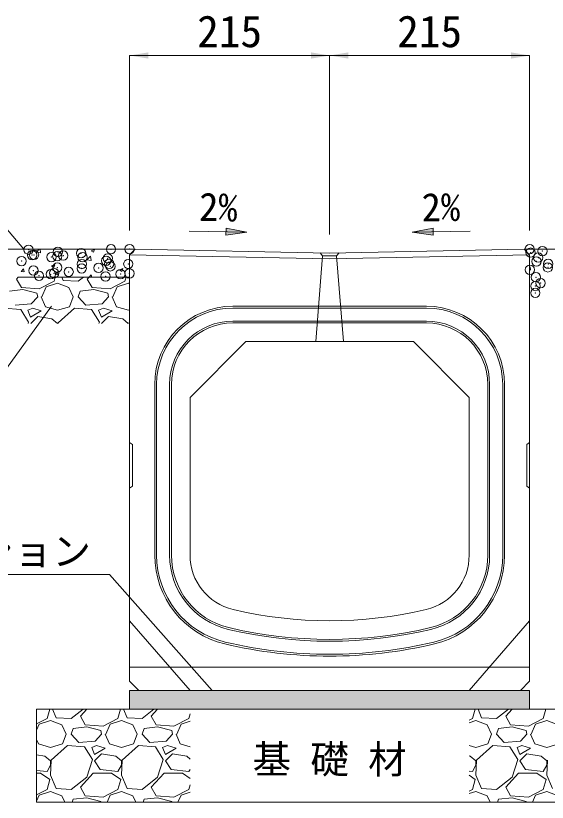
# Model space of a CAD drawing. Units: millimetres at full size, sheet at 1:20. Extents: x 62447 to 85128, y -7246 to 532.
# Drawn here: x 63232 to 63804, y -3498 to -2653 of the extents above; entities that cross this region are included whole.
import ezdxf
from ezdxf.enums import TextEntityAlignment as Align

# ---------------------------------------------------------------- set-up
doc = ezdxf.new("R2010")
doc.units = ezdxf.units.MM
doc.header["$LTSCALE"] = 20
doc.header["$PDMODE"] = 32
doc.header["$PDSIZE"] = 10
doc.linetypes.add('DASHED', pattern=[7.5, 6, -1.5])
for name, color, linetype, lineweight in [('ハッチング', 7, 'Continuous', 5), ('基礎', 3, 'Continuous', 13), ('寸法線', 7, 'Continuous', 9), ('引出線', 4, 'Continuous', 9), ('本体（側溝）', 2, 'Continuous', 13), ('目地', 132, 'Continuous', 5), ('補助線', 8, 'Continuous', 13)]:
    doc.layers.add(name, color=color, linetype=linetype, lineweight=lineweight)
doc.layers.add('文字', color=7, linetype='Continuous')
doc.styles.add('ＭＳ ゴシック', font='')
doc.styles.get('ＭＳ ゴシック').set_extended_font_data('MS Gothic')

# ---------------------------------------------------------------- blocks, each defined once
blk = doc.blocks.new('filled_arrow')
at = {"color": 0, "linetype": 'Continuous', "lineweight": -2}
blk.add_solid([(7.5, 1.25), (0, 0), (7.5, -1.25)], dxfattribs=at)

msp = doc.modelspace()

# ---------------------------------------------------------------- hatches: boundary and pattern name
at = {"layer": 'ハッチング'}
msp.add_hatch(color=256, dxfattribs=at).paths.add_polyline_path([(63784.8, -3397.94), (63784.8, -3377.94), (63354.81, -3377.94), (63354.81, -3397.94)])
at = {"layer": '引出線'}
for points in [[(63458.55, -2881.27), (63458.4, -2888.77), (63480.97, -2885.47)], [(63681.06, -2881.27), (63681.21, -2888.77), (63658.64, -2885.47)]]:
    msp.add_hatch(color=256, dxfattribs=at).paths.add_polyline_path(points)

# ---------------------------------------------------------------- linework, layer by layer
at = {"layer": 'ハッチング'}
for p, q in [((63254.66, -2906.76), (63257.66, -2903.64)), ((63254.67, -2906.78), (63259.19, -2907.48)), ((63259.19, -2907.46), (63258.75, -2903.64)), ((63313.47, -2905.35), (63316, -2907.06)), ((63313.48, -2905.34), (63317.04, -2903.97)), ((63316, -2907.06), (63317.03, -2903.99)), ((63308.88, -2915.17), (63312.83, -2911.05)), ((63308.89, -2915.19), (63313.4, -2915.89)), ((63313.41, -2915.87), (63312.85, -2911.04)), ((63270.79, -2921.74), (63273.32, -2923.44)), ((63270.8, -2921.72), (63274.35, -2920.36)), ((63273.32, -2923.44), (63274.35, -2920.37)), ((63784.8, -2923.29), (63785.38, -2922.61)), ((63785.8, -2925.83), (63785.21, -2922.64)), ((63238.24, -2927.71), (63240.69, -2924.79)), ((63238.24, -2927.71), (63241.28, -2927.98)), ((63241.32, -2927.97), (63240.74, -2924.79)), ((63274.68, -2930.9), (63277.13, -2927.98)), ((63274.68, -2930.9), (63277.72, -2931.17)), ((63277.76, -2931.16), (63277.17, -2927.97)), ((63311.49, -2933.64), (63313.57, -2931.17)), ((63314.07, -2933.64), (63313.61, -2931.16)), ((63343.8, -2925.79), (63347.36, -2924.42)), ((63343.8, -2925.8), (63346.32, -2927.51)), ((63346.32, -2927.51), (63347.35, -2924.44)), ((63784.8, -2925.7), (63785.96, -2925.8)), ((63233.15, -2935.74), (63235.04, -2933.64)), ((63238.48, -2944.89), (63233.15, -2935.74)), ((63273.53, -2938.03), (63257.53, -2946.41)), ((63265.15, -2944.12), (63277.34, -2940.31)), ((63274.79, -2933.64), (63273.53, -2938.03)), ((63277.34, -2940.31), (63289.54, -2944.89)), ((63281.91, -2933.64), (63283.44, -2937.27)), ((63283.44, -2937.27), (63299.44, -2938.03)), ((63299.44, -2938.03), (63305.12, -2933.64)), ((63309.35, -2935.74), (63311.24, -2933.64)), ((63314.68, -2944.89), (63309.35, -2935.74)), ((63349.73, -2938.03), (63333.73, -2946.41)), ((63341.35, -2944.12), (63353.54, -2940.31)), ((63350.99, -2933.64), (63349.73, -2938.03)), ((63353.54, -2940.31), (63354.81, -2940.79)), ((63240.01, -2947.17), (63225.53, -2948.7)), ((63257.53, -2946.41), (63238.48, -2944.89)), ((63255.25, -2950.98), (63240.01, -2947.17)), ((63260.58, -2954.79), (63265.15, -2944.12)), ((63289.54, -2944.89), (63294.11, -2954.79)), ((63299.44, -2954.79), (63301.73, -2948.7)), ((63316.21, -2947.17), (63301.73, -2948.7)), ((63333.73, -2946.41), (63314.68, -2944.89)), ((63331.45, -2950.98), (63316.21, -2947.17)), ((63336.78, -2954.79), (63341.35, -2944.12)), ((63256.01, -2954.79), (63249.15, -2962.41)), ((63256.01, -2954.79), (63255.25, -2950.98)), ((63259.82, -2954.79), (63264.39, -2965.46)), ((63290.3, -2965.46), (63294.11, -2954.79)), ((63307.82, -2963.94), (63299.44, -2954.79)), ((63332.21, -2954.79), (63325.35, -2962.41)), ((63332.21, -2954.79), (63331.45, -2950.98)), ((63336.02, -2954.79), (63340.59, -2965.46)), ((63249.15, -2962.41), (63231.62, -2963.94)), ((63264.39, -2965.46), (63277.34, -2969.27)), ((63277.34, -2969.27), (63290.3, -2965.46)), ((63325.35, -2962.41), (63307.82, -2963.94)), ((63340.59, -2965.46), (63353.54, -2969.27)), ((63237.72, -2968.51), (63219.43, -2966.98)), ((63246.1, -2982.22), (63237.72, -2968.51)), ((63250.67, -2966.98), (63245.34, -2969.27)), ((63245.34, -2969.27), (63248.39, -2976.89)), ((63248.39, -2976.89), (63259.82, -2970.03)), ((63259.82, -2970.03), (63250.67, -2966.98)), ((63295.63, -2966.98), (63278.11, -2982.99)), ((63313.92, -2968.51), (63295.63, -2966.98)), ((63322.3, -2982.22), (63313.92, -2968.51)), ((63326.87, -2966.98), (63321.54, -2969.27)), ((63321.54, -2969.27), (63324.59, -2976.89)), ((63324.59, -2976.89), (63336.02, -2970.03)), ((63336.02, -2970.03), (63326.87, -2966.98)), ((63353.54, -2969.27), (63354.81, -2968.9)), ((63245.65, -2983.64), (63246.1, -2982.22)), ((63256.01, -2976.13), (63248.5, -2983.64)), ((63271.25, -2978.41), (63256.01, -2976.13)), ((63277.22, -2983.64), (63271.25, -2978.41)), ((63278.11, -2982.99), (63278.07, -2983.64)), ((63321.85, -2983.64), (63322.3, -2982.22)), ((63332.21, -2976.13), (63324.7, -2983.64)), ((63347.45, -2978.41), (63332.21, -2976.13)), ((63353.42, -2983.64), (63347.45, -2978.41)), ((63354.31, -2982.99), (63354.27, -2983.64)), ((63354.81, -2982.53), (63354.31, -2982.99)), ((63268.88, -3397.94), (63266.04, -3407.87)), ((63272.09, -3397.94), (63275.95, -3407.1)), ((63291.95, -3407.87), (63304.79, -3397.94)), ((63301.85, -3405.58), (63308.73, -3397.94)), ((63307.19, -3414.72), (63301.85, -3405.58)), ((63345.08, -3397.94), (63342.24, -3407.87)), ((63348.29, -3397.94), (63352.15, -3407.1)), ((63368.15, -3407.87), (63380.99, -3397.94)), ((63378.05, -3405.58), (63384.93, -3397.94)), ((63383.39, -3414.72), (63378.05, -3405.58)), ((63419.81, -3403.08), (63418.44, -3407.87)), ((63726.08, -3397.94), (63723.24, -3407.87)), ((63729.29, -3397.94), (63733.15, -3407.1)), ((63749.15, -3407.87), (63761.99, -3397.94)), ((63759.05, -3405.58), (63765.93, -3397.94)), ((63764.39, -3414.72), (63759.05, -3405.58)), ((63802.28, -3397.94), (63799.44, -3407.87)), ((63266.04, -3407.87), (63254.81, -3413.75)), ((63254.81, -3420.62), (63257.66, -3413.96)), ((63257.66, -3413.96), (63269.85, -3410.15)), ((63269.85, -3410.15), (63282.04, -3414.72)), ((63275.95, -3407.1), (63291.95, -3407.87)), ((63342.24, -3407.87), (63326.24, -3416.25)), ((63329.29, -3424.63), (63333.86, -3413.96)), ((63333.86, -3413.96), (63346.05, -3410.15)), ((63346.05, -3410.15), (63358.24, -3414.72)), ((63352.15, -3407.1), (63368.15, -3407.87)), ((63418.44, -3407.87), (63402.44, -3416.25)), ((63405.49, -3424.63), (63410.06, -3413.96)), ((63410.06, -3413.96), (63419.81, -3410.92)), ((63723.24, -3407.87), (63719.81, -3409.66)), ((63719.81, -3412.42), (63727.05, -3410.15)), ((63727.05, -3410.15), (63739.24, -3414.72)), ((63733.15, -3407.1), (63749.15, -3407.87)), ((63799.44, -3407.87), (63783.44, -3416.25)), ((63786.49, -3424.63), (63791.06, -3413.96)), ((63791.06, -3413.96), (63803.25, -3410.15)), ((63803.25, -3410.15), (63815.44, -3414.72)), ((63282.04, -3414.72), (63286.61, -3424.63)), ((63291.95, -3424.63), (63294.23, -3418.53)), ((63308.71, -3417.01), (63294.23, -3418.53)), ((63326.24, -3416.25), (63307.19, -3414.72)), ((63323.95, -3420.82), (63308.71, -3417.01)), ((63324.71, -3424.63), (63323.95, -3420.82)), ((63358.24, -3414.72), (63362.81, -3424.63)), ((63368.15, -3424.63), (63370.43, -3418.53)), ((63384.91, -3417.01), (63370.43, -3418.53)), ((63402.44, -3416.25), (63383.39, -3414.72)), ((63400.15, -3420.82), (63384.91, -3417.01)), ((63400.91, -3424.63), (63400.15, -3420.82)), ((63739.24, -3414.72), (63743.81, -3424.63)), ((63749.15, -3424.63), (63751.43, -3418.53)), ((63765.91, -3417.01), (63751.43, -3418.53)), ((63783.44, -3416.25), (63764.39, -3414.72)), ((63781.15, -3420.82), (63765.91, -3417.01)), ((63781.91, -3424.63), (63781.15, -3420.82)), ((63254.81, -3430.42), (63256.9, -3435.3)), ((63282.8, -3435.3), (63286.61, -3424.63)), ((63300.33, -3433.77), (63291.95, -3424.63)), ((63324.71, -3424.63), (63317.86, -3432.25)), ((63328.52, -3424.63), (63333.1, -3435.3)), ((63359, -3435.3), (63362.81, -3424.63)), ((63376.53, -3433.77), (63368.15, -3424.63)), ((63400.91, -3424.63), (63394.06, -3432.25)), ((63404.72, -3424.63), (63409.3, -3435.3)), ((63740, -3435.3), (63743.81, -3424.63)), ((63757.53, -3433.77), (63749.15, -3424.63)), ((63781.91, -3424.63), (63775.06, -3432.25)), ((63785.72, -3424.63), (63790.3, -3435.3)), ((63256.9, -3435.3), (63269.85, -3439.11)), ((63269.85, -3439.11), (63282.8, -3435.3)), ((63288.14, -3436.82), (63270.61, -3452.82)), ((63306.43, -3438.35), (63288.14, -3436.82)), ((63317.86, -3432.25), (63300.33, -3433.77)), ((63314.81, -3452.06), (63306.43, -3438.35)), ((63319.38, -3436.82), (63314.05, -3439.11)), ((63314.05, -3439.11), (63317.09, -3446.73)), ((63328.52, -3439.87), (63319.38, -3436.82)), ((63333.1, -3435.3), (63346.05, -3439.11)), ((63346.05, -3439.11), (63359, -3435.3)), ((63364.34, -3436.82), (63346.81, -3452.82)), ((63382.63, -3438.35), (63364.34, -3436.82)), ((63394.06, -3432.25), (63376.53, -3433.77)), ((63391.01, -3452.06), (63382.63, -3438.35)), ((63395.58, -3436.82), (63390.25, -3439.11)), ((63390.25, -3439.11), (63393.29, -3446.73)), ((63404.72, -3439.87), (63395.58, -3436.82)), ((63409.3, -3435.3), (63419.81, -3438.39)), ((63719.81, -3436.98), (63727.05, -3439.11)), ((63727.05, -3439.11), (63740, -3435.3)), ((63745.34, -3436.82), (63727.81, -3452.82)), ((63763.63, -3438.35), (63745.34, -3436.82)), ((63775.06, -3432.25), (63757.53, -3433.77)), ((63772.01, -3452.06), (63763.63, -3438.35)), ((63776.58, -3436.82), (63771.25, -3439.11)), ((63771.25, -3439.11), (63774.29, -3446.73)), ((63785.72, -3439.87), (63776.58, -3436.82)), ((63790.3, -3435.3), (63803.25, -3439.11)), ((63803.25, -3439.11), (63816.2, -3435.3)), ((63263.75, -3448.25), (63254.81, -3446.91)), ((63317.09, -3446.73), (63328.52, -3439.87)), ((63324.71, -3445.97), (63317.09, -3453.59)), ((63339.95, -3448.25), (63324.71, -3445.97)), ((63393.29, -3446.73), (63404.72, -3439.87)), ((63400.91, -3445.97), (63393.29, -3453.59)), ((63416.15, -3448.25), (63400.91, -3445.97)), ((63774.29, -3446.73), (63785.72, -3439.87)), ((63781.91, -3445.97), (63774.29, -3453.59)), ((63797.15, -3448.25), (63781.91, -3445.97)), ((63269.85, -3453.59), (63263.75, -3448.25)), ((63270.61, -3452.82), (63269.85, -3468.83)), ((63269.85, -3458.16), (63269.85, -3453.59)), ((63308.71, -3471.11), (63314.81, -3452.06)), ((63317.09, -3453.59), (63323.19, -3462.73)), ((63346.05, -3453.59), (63339.95, -3448.25)), ((63346.81, -3452.82), (63346.05, -3468.83)), ((63346.05, -3458.16), (63346.05, -3453.59)), ((63384.91, -3471.11), (63391.01, -3452.06)), ((63393.29, -3453.59), (63399.39, -3462.73)), ((63419.81, -3451.45), (63416.15, -3448.25)), ((63720.95, -3448.25), (63719.81, -3448.08)), ((63727.05, -3453.59), (63720.95, -3448.25)), ((63727.81, -3452.82), (63727.05, -3468.83)), ((63727.05, -3458.16), (63727.05, -3453.59)), ((63765.91, -3471.11), (63772.01, -3452.06)), ((63774.29, -3453.59), (63780.39, -3462.73)), ((63803.25, -3453.59), (63797.15, -3448.25)), ((63804.01, -3452.82), (63803.25, -3468.83)), ((63803.25, -3458.16), (63803.25, -3453.59)), ((63254.81, -3463.67), (63266.04, -3465.02)), ((63266.04, -3465.02), (63269.85, -3458.16)), ((63323.19, -3462.73), (63342.24, -3465.02)), ((63342.24, -3465.02), (63346.05, -3458.16)), ((63399.39, -3462.73), (63418.44, -3465.02)), ((63418.44, -3465.02), (63419.81, -3462.56)), ((63719.81, -3464.6), (63723.24, -3465.02)), ((63723.24, -3465.02), (63727.05, -3458.16)), ((63780.39, -3462.73), (63799.44, -3465.02)), ((63799.44, -3465.02), (63803.25, -3458.16)), ((63254.81, -3466.54), (63259.18, -3466.54)), ((63259.18, -3466.54), (63269.09, -3473.4)), ((63269.85, -3468.83), (63275.95, -3483.3)), ((63291.95, -3484.07), (63308.71, -3471.11)), ((63301.85, -3481.78), (63315.57, -3466.54)), ((63315.57, -3466.54), (63335.38, -3466.54)), ((63335.38, -3466.54), (63345.29, -3473.4)), ((63346.05, -3468.83), (63352.15, -3483.3)), ((63368.15, -3484.07), (63384.91, -3471.11)), ((63378.05, -3481.78), (63391.77, -3466.54)), ((63391.77, -3466.54), (63411.58, -3466.54)), ((63411.58, -3466.54), (63419.81, -3472.23)), ((63719.81, -3468.91), (63726.29, -3473.4)), ((63727.05, -3468.83), (63733.15, -3483.3)), ((63749.15, -3484.07), (63765.91, -3471.11)), ((63759.05, -3481.78), (63772.77, -3466.54)), ((63772.77, -3466.54), (63792.58, -3466.54)), ((63792.58, -3466.54), (63802.49, -3473.4)), ((63803.25, -3468.83), (63809.35, -3483.3)), ((63269.09, -3473.4), (63266.04, -3484.07)), ((63345.29, -3473.4), (63342.24, -3484.07)), ((63419.81, -3479.28), (63418.44, -3484.07)), ((63726.29, -3473.4), (63723.24, -3484.07)), ((63802.49, -3473.4), (63799.44, -3484.07)), ((63266.04, -3484.07), (63254.81, -3489.95)), ((63254.81, -3496.82), (63257.66, -3490.16)), ((63257.66, -3490.16), (63269.85, -3486.35)), ((63269.85, -3486.35), (63282.04, -3490.92)), ((63275.95, -3483.3), (63291.95, -3484.07)), ((63307.19, -3490.92), (63301.85, -3481.78)), ((63342.24, -3484.07), (63326.24, -3492.45)), ((63330.52, -3497.94), (63333.86, -3490.16)), ((63333.86, -3490.16), (63346.05, -3486.35)), ((63346.05, -3486.35), (63358.24, -3490.92)), ((63352.15, -3483.3), (63368.15, -3484.07)), ((63383.39, -3490.92), (63378.05, -3481.78)), ((63418.44, -3484.07), (63402.44, -3492.45)), ((63406.72, -3497.94), (63410.06, -3490.16)), ((63410.06, -3490.16), (63419.81, -3487.12)), ((63723.24, -3484.07), (63719.81, -3485.86)), ((63719.81, -3488.62), (63727.05, -3486.35)), ((63727.05, -3486.35), (63739.24, -3490.92)), ((63733.15, -3483.3), (63749.15, -3484.07)), ((63764.39, -3490.92), (63759.05, -3481.78)), ((63799.44, -3484.07), (63783.44, -3492.45)), ((63787.72, -3497.94), (63791.06, -3490.16)), ((63791.06, -3490.16), (63803.25, -3486.35)), ((63803.25, -3486.35), (63815.44, -3490.92)), ((63282.04, -3490.92), (63285.28, -3497.94)), ((63293.03, -3497.94), (63294.23, -3494.73)), ((63308.71, -3493.21), (63294.23, -3494.73)), ((63326.24, -3492.45), (63307.19, -3490.92)), ((63323.95, -3497.02), (63308.71, -3493.21)), ((63324.14, -3497.94), (63323.95, -3497.02)), ((63358.24, -3490.92), (63361.48, -3497.94)), ((63369.23, -3497.94), (63370.43, -3494.73)), ((63384.91, -3493.21), (63370.43, -3494.73)), ((63402.44, -3492.45), (63383.39, -3490.92)), ((63400.15, -3497.02), (63384.91, -3493.21)), ((63400.34, -3497.94), (63400.15, -3497.02)), ((63739.24, -3490.92), (63742.48, -3497.94)), ((63750.23, -3497.94), (63751.43, -3494.73)), ((63765.91, -3493.21), (63751.43, -3494.73)), ((63783.44, -3492.45), (63764.39, -3490.92)), ((63781.15, -3497.02), (63765.91, -3493.21)), ((63781.34, -3497.94), (63781.15, -3497.02))]:
    msp.add_line(p, q, dxfattribs=at)
for p in [(63246.15, -2904.25), (63249.96, -2910.07), (63252.08, -2909.79), (63277.07, -2911.21), (63277.74, -2906.54), (63283.47, -2910.53), (63302.71, -2908), (63334.79, -2903.77), (63785.77, -2907.4), (63798.49, -2905.72), (63238.67, -2916.43), (63270.75, -2912.2), (63303.51, -2919.64), (63304.19, -2912.36), (63329.59, -2916.07), (63331.31, -2913.5), (63332.93, -2919.31), (63353.38, -2919.6), (63792.13, -2916.87), (63794.07, -2912.66), (63804.79, -2919.48), (63251.46, -2926.7), (63277.12, -2923.45), (63289.34, -2928.03), (63303.3, -2924.39), (63321.43, -2923.81), (63334.14, -2922.14), (63785.12, -2925.76), (63804.36, -2923.23), (63257.39, -2932.24), (63270.1, -2930.57), (63273.68, -2929.48), (63328.97, -2932.98), (63345.1, -2930.46), (63354.63, -2929.73), (63791.51, -2933.78), (63791, -2943.26), (63796.5, -2940.09), (63790.9, -2950.69)]:
    msp.add_point(p, dxfattribs=at)
at = {"layer": '基礎'}
for p, q in [((62974.13, -2903.64), (63354.81, -2903.64)), ((63354.81, -2903.64), (63360.8, -2903.76)), ((63778.81, -2903.76), (63784.8, -2903.64)), ((63784.8, -2903.64), (64275.22, -2903.64)), ((63354.81, -3377.94), (63784.8, -3377.94)), ((63354.81, -3377.94), (63354.81, -3397.94)), ((63784.8, -3377.94), (63784.8, -3397.94)), ((63254.81, -3397.94), (63884.8, -3397.94)), ((63254.81, -3397.94), (63254.81, -3497.94)), ((63254.81, -3497.94), (63884.8, -3497.94))]:
    msp.add_line(p, q, dxfattribs=at)
at = {"layer": '基礎', "linetype": 'DASHED', "lineweight": 15}
msp.add_line((63354.81, -2933.64), (62974.13, -2933.64), dxfattribs=at)
at = {"layer": '寸法線'}
for p, q in [((63354.81, -2695.57), (63569.81, -2695.57)), ((63354.81, -2883.64), (63354.81, -2695.57)), ((63569.81, -2887.94), (63569.81, -2695.57)), ((63569.81, -2695.57), (63784.8, -2695.57)), ((63569.81, -2887.94), (63569.81, -2695.57)), ((63784.8, -2883.64), (63784.8, -2695.57))]:
    msp.add_line(p, q, dxfattribs=at)
at = {"layer": '引出線'}
for p, q in [((63418.87, -2884.23), (63480.97, -2885.47)), ((63720.75, -2884.23), (63658.64, -2885.47))]:
    msp.add_line(p, q, dxfattribs=at)
for points in [[(63241.1, -2903.64), (63137.98, -2782.21), (62893.67, -2782.21)], [(63270.98, -2964.96), (63161.73, -3115.62), (63021.53, -3115.62)], [(63443.64, -3377.94), (63333.22, -3253.33), (62985.91, -3253.33)]]:
    msp.add_lwpolyline(points, dxfattribs=at)
at = {"layer": '引出線', "lineweight": 13}
for points in [[(63458.55, -2881.27), (63458.4, -2888.77), (63480.97, -2885.47)], [(63681.06, -2881.27), (63681.21, -2888.77), (63658.64, -2885.47)]]:
    msp.add_lwpolyline(points, close=True, dxfattribs=at)
at = {"layer": '本体（側溝）'}
for p, q in [((63354.81, -2909.64), (63360.8, -2903.76)), ((63360.8, -2903.76), (63569.81, -2907.94)), ((63569.81, -2907.94), (63778.81, -2903.76)), ((63778.81, -2903.76), (63784.8, -2909.64)), ((63354.81, -2909.64), (63354.81, -3367.94)), ((63784.8, -3367.94), (63784.8, -2909.64)), ((63419.81, -3062.94), (63479.81, -3002.94)), ((63659.81, -3002.94), (63479.81, -3002.94)), ((63659.81, -3002.94), (63719.81, -3062.94)), ((63419.81, -3062.94), (63419.81, -3232.41)), ((63719.81, -3232.41), (63719.81, -3062.94)), ((63354.81, -3367.94), (63364.81, -3377.94)), ((63774.81, -3377.94), (63784.8, -3367.94)), ((63364.81, -3377.94), (63774.81, -3377.94))]:
    msp.add_line(p, q, dxfattribs=at)
at = {"layer": '本体（側溝）', "lineweight": 5}
for p, q in [((63354.81, -2909.64), (63569.81, -2913.94)), ((63569.81, -2913.94), (63784.8, -2909.64)), ((63354.81, -3111.44), (63358.01, -3113.44)), ((63358.01, -3158.44), (63358.01, -3113.44)), ((63784.8, -3111.44), (63781.6, -3113.44)), ((63781.6, -3158.44), (63781.6, -3113.44)), ((63354.81, -3160.44), (63358.01, -3158.44)), ((63784.8, -3160.44), (63781.6, -3158.44))]:
    msp.add_line(p, q, dxfattribs=at)
at = {"layer": '本体（側溝）', "linetype": 'DASHED'}
for p, q in [((63555.08, -3002.94), (63562.31, -2910.78)), ((63559.49, -2907.73), (63562.31, -2910.78)), ((63562.31, -2910.78), (63577.31, -2910.78)), ((63580.12, -2907.73), (63577.31, -2910.78)), ((63584.54, -3002.94), (63577.31, -2910.78)), ((63419.81, -3377.94), (63354.81, -3302.94)), ((63719.81, -3377.94), (63784.8, -3302.94))]:
    msp.add_line(p, q, dxfattribs=at)
at = {"layer": '本体（側溝）', "lineweight": 9}
msp.add_line((63784.8, -3352.94), (63354.81, -3352.94), dxfattribs=at)
at = {"layer": '本体（側溝）'}
for centre, radius, start, end in [((63479.81, -3232.41), 60, 180, 256.65776), ((63659.81, -3232.41), 60, 283.34224, 0), ((63569.81, -2852.94), 450, 256.65776, 283.34224)]:
    msp.add_arc(centre, radius, start, end, dxfattribs=at)
at = {"layer": '目地'}
for p, q in [((63673.81, -2964.94), (63465.81, -2964.94)), ((63673.81, -2966.94), (63465.81, -2966.94)), ((63673.81, -2980.94), (63465.81, -2980.94)), ((63673.81, -2982.94), (63465.81, -2982.94)), ((63381.81, -3048.94), (63381.81, -3232.41)), ((63383.81, -3048.94), (63383.81, -3232.41)), ((63397.81, -3048.94), (63397.81, -3232.41)), ((63399.81, -3048.94), (63399.81, -3232.41)), ((63739.81, -3232.41), (63739.81, -3048.94)), ((63741.81, -3232.41), (63741.81, -3048.94)), ((63755.81, -3232.41), (63755.81, -3048.94)), ((63757.81, -3232.41), (63757.81, -3048.94))]:
    msp.add_line(p, q, dxfattribs=at)
for centre, radius, start, end in [((63465.81, -3048.94), 84, 90, 180), ((63673.81, -3048.94), 84, 0, 90), ((63465.81, -3048.94), 82, 90, 180), ((63673.81, -3048.94), 82, 0, 90), ((63465.81, -3048.94), 68, 90, 180), ((63465.81, -3048.94), 66, 90, 180), ((63673.81, -3048.94), 68, 0, 90), ((63673.81, -3048.94), 66, 0, 90), ((63479.81, -3232.41), 98, 180, 256.65776), ((63479.81, -3232.41), 96, 180, 256.65776), ((63479.81, -3232.41), 82, 180, 256.65776), ((63479.81, -3232.41), 80, 180, 256.65776), ((63659.81, -3232.41), 80, 283.34224, 0), ((63659.81, -3232.41), 82, 283.34224, 0), ((63659.81, -3232.41), 96, 283.34224, 0), ((63659.81, -3232.41), 98, 283.34224, 0), ((63569.81, -2852.94), 472, 256.65776, 283.34224), ((63569.81, -2852.94), 470, 256.65776, 283.34224), ((63569.81, -2852.94), 488, 256.65776, 283.34224), ((63569.81, -2852.94), 486, 256.65776, 283.34224)]:
    msp.add_arc(centre, radius, start, end, dxfattribs=at)
at = {"layer": '補助線'}
for p in [(63354.81, -2903.64), (63784.8, -2903.64)]:
    msp.add_point(p, dxfattribs=at)

# ---------------------------------------------------------------- block references
at = {"layer": '寸法線', "xscale": 2.67, "yscale": 2.67}
for p in [(63354.81, -2695.57), (63569.81, -2695.57)]:
    msp.add_blockref('filled_arrow', p, dxfattribs=at)
at = {"layer": '寸法線', "xscale": 2.67, "yscale": 2.67, "rotation": 180}
for p in [(63569.81, -2695.57), (63784.8, -2695.57)]:
    msp.add_blockref('filled_arrow', p, dxfattribs=at)
at = {"layer": '引出線', "xscale": 0.133, "yscale": 0.133}
for p, rotation in [((63241.1, -2903.64), 130.3), ((63270.98, -2964.96), 234.1), ((63443.64, -3377.94), 131.5)]:
    msp.add_blockref('filled_arrow', p, dxfattribs=dict(at, rotation=rotation))

# ---------------------------------------------------------------- texts
at = {"layer": '寸法線', "style": 'ＭＳ ゴシック'}
for p in [(63462.31, -2669.57), (63677.31, -2669.57)]:
    msp.add_text('215', height=34.18, dxfattribs=at).set_placement(p, align=Align.MIDDLE_CENTER)
at = {"layer": '引出線', "style": 'ＭＳ ゴシック'}
for rotation, p in [(359, (63450.19, -2858.35)), (1, (63689.42, -2858.35))]:
    msp.add_text('2%', height=30.38, rotation=rotation, dxfattribs=at).set_placement(p, align=Align.MIDDLE_CENTER)
msp.add_text('サンドクッション', height=30.38, dxfattribs=at).set_placement((63313.22, -3212.98), align=Align.TOP_RIGHT)
at = {"layer": '文字', "style": 'ＭＳ ゴシック'}
msp.add_text('基 礎 材', height=30.38, dxfattribs=at).set_placement((63569.81, -3451.79), align=Align.MIDDLE_CENTER)

doc.saveas('drawing.dxf')
